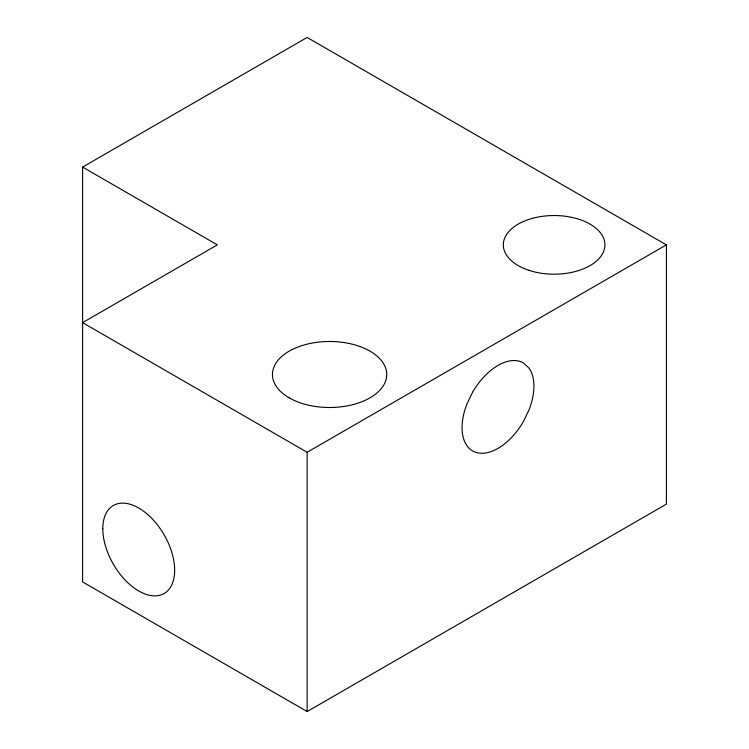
<?xml version="1.0" encoding="UTF-8"?>
<svg xmlns="http://www.w3.org/2000/svg" width="749" height="749" viewBox="0 0 749 749"><rect width="100%" height="100%" fill="white"/><g stroke="black" fill="none" stroke-linecap="round" stroke-linejoin="round"><path stroke-width="1.12" d="M82.605 167.083L307.137 37.45L666.395 244.867L666.395 504.133L307.137 711.55L82.605 581.917L82.605 167.083L217.322 244.867L82.605 322.641L307.137 452.274L666.395 244.867M307.137 452.274L307.137 711.55M472.591 392.242L466.88 404.132A50.81 29.333 -60 0 0 476.121 452.443A50.81 29.333 -60 0 0 523.401 421.575L529.103 409.684A50.81 29.333 -60 0 0 529.103 368.199L523.401 362.909A50.81 29.333 -60 0 0 472.591 392.242M528.728 270.267A50.81 29.333 0 0 0 604.93 244.867A50.81 29.333 0 0 0 528.728 219.457A50.81 29.333 0 0 0 528.728 270.267M102.81 528.766A50.81 29.333 60 0 0 156.7 595.801A50.81 29.333 60 0 0 156.7 523.954A50.81 29.333 60 0 0 102.81 528.766M289.18 397.831A57.158 33.003 0 0 0 384.799 383.039A57.158 33.003 0 0 0 314.795 342.621A57.158 33.003 0 0 0 289.18 397.831"/></g></svg>
